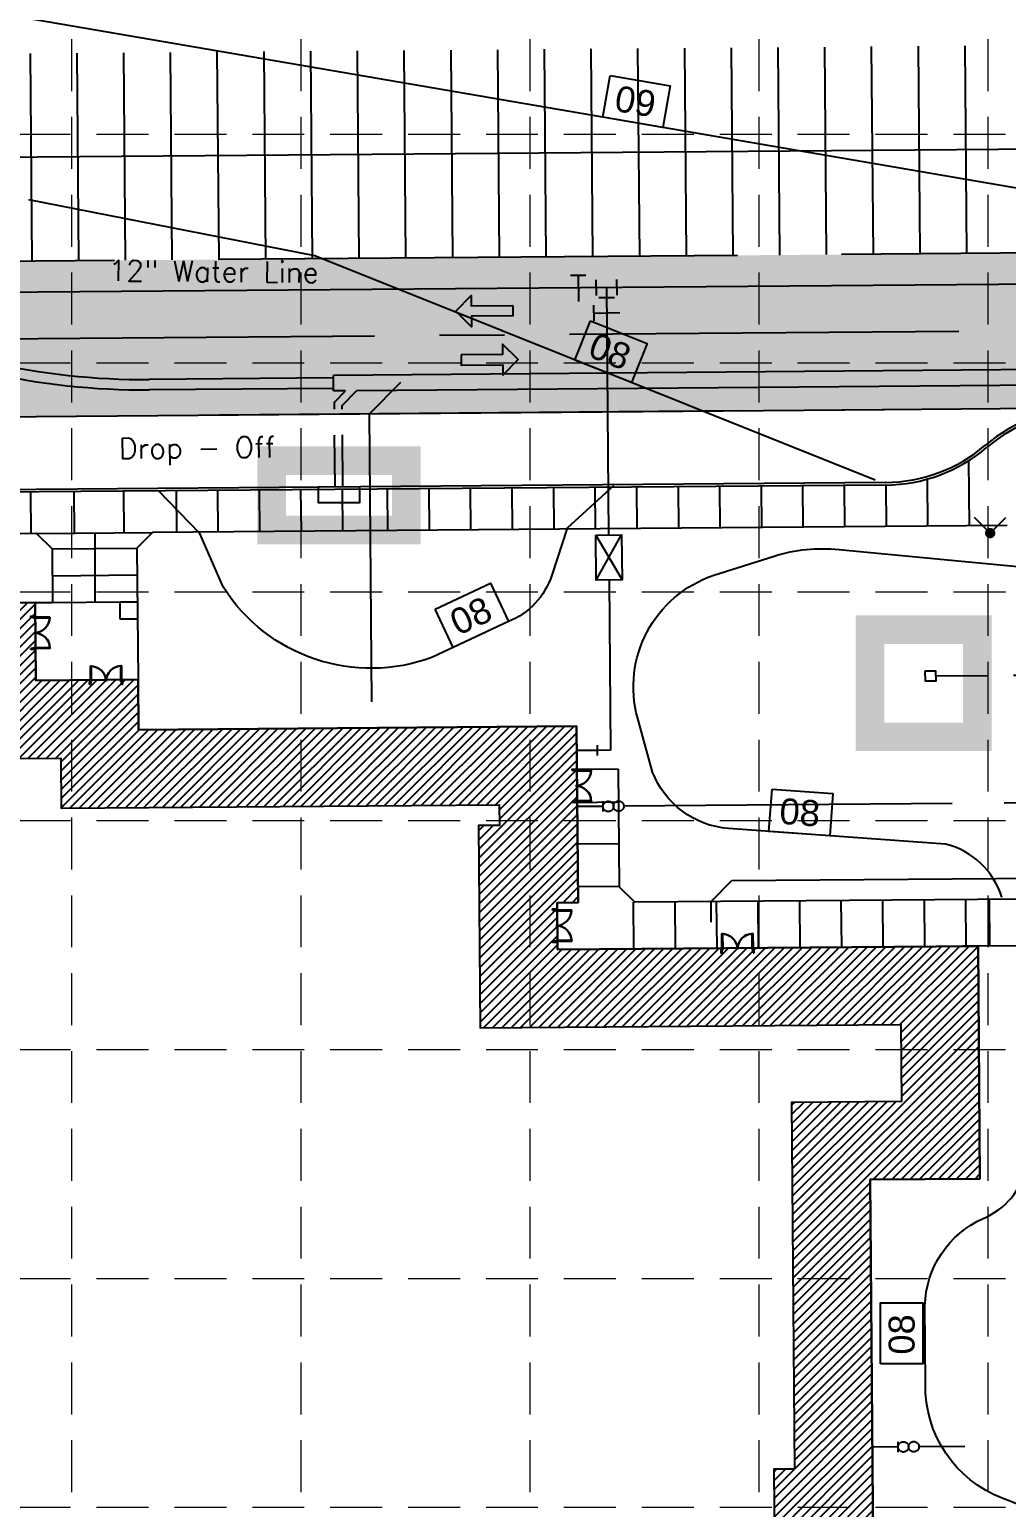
# Model space of a CAD drawing. Header units: feet. Extents: x 2467609 to 2470436, y 7119976 to 7121745.
# Drawn here: x 2468617.3 to 2468805.4, y 7120860.5 to 7121145.3 of the extents above; entities that cross this region are included whole.
import ezdxf
from ezdxf.enums import TextEntityAlignment as Align

# ---------------------------------------------------------------- set-up
doc = ezdxf.new("R2010")
doc.units = ezdxf.units.FT
doc.header["$LTSCALE"] = 100
doc.header["$MEASUREMENT"] = 0
for name, pattern in [('06117 BASE$0$CENTER2', [1.125, 0.75, -0.125, 0.125, -0.125]), ('06117 BASE$0$STRIPE', [1.2, 1, -0.2]), ('06117 WS Base$0$DASHED_SS3', [1.1, 1, -0.1]), ('HIDDEN', [0.375, 0.25, -0.125]), ('SDASH', [0.15, 0.1, -0.05]), ('STRIPE', [1.2, 1, -0.2])]:
    doc.linetypes.add(name, pattern=pattern)
for name, color, linetype, lineweight in [('06117 BASE$0$A-BLDG1-HATCH', 253, 'Continuous', 25), ('06117 BASE$0$A-Door-Outside', 253, 'Continuous', 30), ('06117 BASE$0$C-sidewk-strip', 253, 'Continuous', 25), ('06117 BASE$0$CP Inlet', 253, 'Continuous', 25), ('06117 BASE$0$CPCL', 253, '06117 BASE$0$CENTER2', 25), ('06117 BASE$0$CPCURB', 8, 'Continuous', 25), ('06117 BASE$0$CPCURB2', 8, 'Continuous', 25), ('06117 BASE$0$CPSTRIPE', 253, 'Continuous', 25), ('06117 BASE$0$CPWALK', 8, 'Continuous', 25), ('06117 BASE$0$DIR-ARROW', 8, 'Continuous', 25)]:
    doc.layers.add(name, color=color, linetype=linetype, lineweight=lineweight)
for name, color, linetype in [('06117 BASE$0$BLDG-Exterior', 3, 'Continuous'), ('06117 BASE$0$firelane', 8, '06117 BASE$0$STRIPE'), ('06117 WS Base$0$CPFIT', 7, 'Continuous'), ('06117 WS Base$0$CPSEWER', 7, '06117 WS Base$0$DASHED_SS3'), ('06117 WS Base$0$CPSEWER Connect', 7, 'Continuous'), ('06117 WS Base$0$CPWATER', 7, 'Continuous'), ('06117 WS Base$0$CPWATER Connect', 7, 'Continuous'), ('CPCONT', 253, 'Continuous'), ('FIRELANE-HATCH', 253, 'STRIPE'), ('GRID', 254, 'HIDDEN'), ('proposed ec', 6, 'SDASH')]:
    doc.layers.add(name, color=color, linetype=linetype)
doc.styles.add('C80', font='SIMPLEX.shx', dxfattribs={"height": 8})
doc.styles.get("Standard").update_dxf_attribs({"font": 'ARIAL.TTF'})
pattern_1 = [(45, (0, 0), (-0.88388347648, 0.88388347648), [])]

# ---------------------------------------------------------------- blocks, each defined once
blk = doc.blocks.new('*U108')
at = {"layer": '06117 BASE$0$A-Door-Outside', "color": 7, "linetype": 'Continuous', "lineweight": 30}
for points in [[(2, 8), (3.75, 8), (3.75, 44), (2, 44)], [(74, 8), (72.25, 8), (72.25, 44), (74, 44)], [(2, 0), (0, 0), (0, 8), (2, 8)], [(2, 4.25), (2.625, 4.25), (2.625, 6.25), (2, 6.25)], [(74, 4.25), (73.375, 4.25), (73.375, 6.25), (74, 6.25)], [(74, 0), (76, 0), (76, 8), (74, 8)]]:
    blk.add_lwpolyline(points, close=True, dxfattribs=at)
blk.add_arc((2, 8), 36, 0, 90, dxfattribs=at)
at = {"layer": '06117 BASE$0$A-Door-Outside', "color": 7, "linetype": 'Continuous', "lineweight": 30, "extrusion": (0, 0, -1)}
blk.add_arc((-74, 8), 36, 0, 90, dxfattribs=at)
blk = doc.blocks.new('*U109')
at = {"layer": '06117 BASE$0$A-Door-Outside', "color": 7, "linetype": 'Continuous', "lineweight": 30}
for points in [[(2, 8), (3.75, 8), (3.75, 44), (2, 44)], [(74, 8), (72.25, 8), (72.25, 44), (74, 44)], [(2, 0), (0, 0), (0, 8), (2, 8)], [(2, 4.25), (2.625, 4.25), (2.625, 6.25), (2, 6.25)], [(74, 4.25), (73.375, 4.25), (73.375, 6.25), (74, 6.25)], [(74, 0), (76, 0), (76, 8), (74, 8)]]:
    blk.add_lwpolyline(points, close=True, dxfattribs=at)
at = {"layer": '06117 BASE$0$A-Door-Outside', "color": 7, "linetype": 'Continuous', "lineweight": 30, "extrusion": (0, 0, -1)}
blk.add_arc((-2, 8), 36, 90, 180, dxfattribs=at)
at = {"layer": '06117 BASE$0$A-Door-Outside', "color": 7, "linetype": 'Continuous', "lineweight": 30}
blk.add_arc((74, 8), 36, 90, 180, dxfattribs=at)
blk = doc.blocks.new('*U114')
at = {"layer": '06117 BASE$0$A-Door-Outside', "color": 7, "linetype": 'Continuous', "lineweight": 30}
for points in [[(2, 8), (3.75, 8), (3.75, 44), (2, 44)], [(74, 8), (72.25, 8), (72.25, 44), (74, 44)], [(2, 0), (0, 0), (0, 8), (2, 8)], [(2, 4.25), (2.625, 4.25), (2.625, 6.25), (2, 6.25)], [(74, 4.25), (73.375, 4.25), (73.375, 6.25), (74, 6.25)], [(74, 0), (76, 0), (76, 8), (74, 8)]]:
    blk.add_lwpolyline(points, close=True, dxfattribs=at)
blk.add_arc((2, 8), 36, 0, 90, dxfattribs=at)
at = {"layer": '06117 BASE$0$A-Door-Outside', "color": 7, "linetype": 'Continuous', "lineweight": 30, "extrusion": (0, 0, -1)}
blk.add_arc((-74, 8), 36, 0, 90, dxfattribs=at)
blk = doc.blocks.new('*U89')
at = {"layer": '06117 BASE$0$A-Door-Outside', "color": 7, "linetype": 'Continuous', "lineweight": 30}
for points in [[(2468629.07, 7121019.64), (2468629.21, 7121019.64), (2468629.19, 7121022.64), (2468629.04, 7121022.64)], [(2468635.07, 7121019.69), (2468634.92, 7121019.69), (2468634.9, 7121022.69), (2468635.04, 7121022.69)], [(2468629.07, 7121019.14), (2468628.9, 7121019.14), (2468628.9, 7121019.64), (2468629.07, 7121019.64)], [(2468629.07, 7121019.33), (2468629.12, 7121019.33), (2468629.12, 7121019.5), (2468629.07, 7121019.5)], [(2468635.07, 7121019.38), (2468635.02, 7121019.38), (2468635.02, 7121019.55), (2468635.07, 7121019.55)], [(2468635.07, 7121019.19), (2468635.24, 7121019.19), (2468635.23, 7121019.69), (2468635.07, 7121019.69)]]:
    blk.add_lwpolyline(points, close=True, dxfattribs=at)
for centre, start, end in [((2468629.07, 7121019.64), 0.4665, 90.4665), ((2468635.07, 7121019.69), 90.4665, 180.4665)]:
    blk.add_arc(centre, 3, start, end, dxfattribs=at)
blk = doc.blocks.new('*U90')
at = {"layer": '06117 BASE$0$A-Door-Outside', "color": 7, "linetype": 'Continuous', "lineweight": 30}
for points in [[(2468617.55, 7121032.05), (2468617.55, 7121032.22), (2468618.21, 7121032.22), (2468618.22, 7121032.06)], [(2468617.9, 7121032.05), (2468617.9, 7121032), (2468618.07, 7121032), (2468618.07, 7121032.05)], [(2468618.22, 7121032.06), (2468618.22, 7121031.91), (2468621.22, 7121031.93), (2468621.22, 7121032.08)], [(2468617.6, 7121026.05), (2468617.6, 7121025.88), (2468618.27, 7121025.89), (2468618.26, 7121026.06)], [(2468617.95, 7121026.05), (2468617.95, 7121026.11), (2468618.12, 7121026.11), (2468618.12, 7121026.05)], [(2468618.26, 7121026.06), (2468618.26, 7121026.2), (2468621.26, 7121026.23), (2468621.26, 7121026.08)]]:
    blk.add_lwpolyline(points, close=True, dxfattribs=at)
for centre, start, end in [((2468618.22, 7121032.06), 270.4665, 0.4665), ((2468618.26, 7121026.06), 0.4665, 90.4665)]:
    blk.add_arc(centre, 3, start, end, dxfattribs=at)

msp = doc.modelspace()

# ---------------------------------------------------------------- hatches: boundary and pattern name
at = {"layer": '06117 BASE$0$A-BLDG1-HATCH'}
h = msp.add_hatch(dxfattribs=at)
h.set_pattern_fill('ANSI31', color=255, scale=10, style=0)
h.set_pattern_definition(pattern_1)
h.paths.add_polyline_path([(2468291.78, 7120948.54), (2468328.58, 7121013.5), (2468327.88, 7121013.87), (2468344.03, 7121042.29), (2468345.84, 7121045.48), (2468347.18, 7121047.85), (2468366.99, 7121048.01), (2468366.68, 7121087.01), (2468394.84, 7121087.21), (2468394.88, 7121082.57), (2468403.21, 7121082.64), (2468403.18, 7121087.31), (2468472.67, 7121087.87), (2468472.98, 7121049.71), (2468476.32, 7121049.73), (2468476.39, 7121046.4), (2468473.01, 7121046.33), (2468473.1, 7121035.71), (2468490.93, 7121035.85), (2468490.88, 7121041.52), (2468537.38, 7121041.9), (2468537.42, 7121037.9), (2468545.42, 7121037.96), (2468545.38, 7121041.96), (2468558.88, 7121042.09), (2468558.94, 7121034.41), (2468618.44, 7121034.89), (2468618.56, 7121019.89), (2468638.23, 7121020.05), (2468638.31, 7121010.38), (2468722.64, 7121011.07), (2468722.97, 7120977.07), (2468718.92, 7120977.04), (2468718.99, 7120968.04), (2468799.99, 7120968.7), (2468800.35, 7120923.87), (2468779.19, 7120923.7), (2468779.76, 7120853.03), (2468775.76, 7120853), (2468775.83, 7120845), (2468779.83, 7120845.03), (2468780.1, 7120811.37), (2468776.1, 7120811.33), (2468776.17, 7120803.33), (2468780.17, 7120803.37), (2468780.44, 7120769.37), (2468711.11, 7120768.8), (2468711.08, 7120773.05), (2468698.08, 7120772.95), (2468698.35, 7120739.36), (2468574.02, 7120738.35), (2468573.99, 7120742.35), (2468560.32, 7120742.24), (2468560.42, 7120730.24), (2468440.09, 7120729.26), (2468439.83, 7120761.76), (2468370.5, 7120761.2), (2468370.27, 7120788.61), (2468341.27, 7120788.38), (2468341.11, 7120808.37), (2468297.11, 7120808.02), (2468296.87, 7120838), (2468275.41, 7120850.16), (2468272.12, 7120844.36), (2468274.3, 7120843.13), (2468272.49, 7120839.94), (2468269.3, 7120841.74), (2468270.53, 7120843.92), (2468243.27, 7120859.36), (2468242.04, 7120857.19), (2468238.85, 7120859), (2468240.65, 7120862.19), (2468242.82, 7120860.96), (2468249.73, 7120873.13), (2468247.55, 7120874.37), (2468249.36, 7120877.56), (2468251.54, 7120876.32), (2468258.44, 7120888.51), (2468256.26, 7120889.74), (2468258.07, 7120892.93), (2468259.74, 7120891.98)])
h.paths.add_polyline_path([(2468381.84, 7121067.46), (2468418.34, 7121067.76), (2468418.3, 7121072.43), (2468457.8, 7121072.75), (2468458.29, 7121012.59), (2468506.12, 7121012.98), (2468506.01, 7121026.64), (2468522.51, 7121026.78), (2468522.54, 7121022.78), (2468544.04, 7121022.95), (2468544.07, 7121019.28), (2468603.57, 7121019.77), (2468603.69, 7121004.77), (2468623.35, 7121004.93), (2468623.43, 7120995.26), (2468707.76, 7120995.95), (2468707.8, 7120991.95), (2468703.8, 7120991.92), (2468704.11, 7120952.92), (2468785.11, 7120953.58), (2468785.23, 7120938.75), (2468764.07, 7120938.57), (2468764.64, 7120867.91), (2468760.64, 7120867.88), (2468760.95, 7120829.88), (2468764.95, 7120829.91), (2468764.98, 7120826.24), (2468760.98, 7120826.21), (2468761.29, 7120788.21), (2468765.29, 7120788.24), (2468765.32, 7120784.24), (2468725.99, 7120783.92), (2468725.96, 7120787.92), (2468682.96, 7120787.57), (2468683.23, 7120754.24), (2468590.23, 7120753.48), (2468590.2, 7120757.48), (2468546.2, 7120757.13), (2468546.3, 7120745.13), (2468455.97, 7120744.39), (2468455.7, 7120776.89), (2468386.37, 7120776.33), (2468386.15, 7120803.74), (2468356.15, 7120803.5), (2468355.99, 7120823.5), (2468311.99, 7120823.14), (2468311.8, 7120846.78), (2468266.34, 7120872.53), (2468305.12, 7120940.98), (2468316.62, 7120961.28), (2468349.32, 7121019), (2468348.38, 7121019.53), (2468355.96, 7121032.92), (2468382.12, 7121033.13)], flags=16)
h = msp.add_hatch(dxfattribs=at)
h.set_pattern_fill('ANSI31', color=255, scale=10, style=0)
h.set_pattern_definition(pattern_1)
h.paths.add_polyline_path([(2468291.78, 7120948.54), (2468328.58, 7121013.5), (2468327.88, 7121013.87), (2468344.03, 7121042.29), (2468345.84, 7121045.48), (2468347.18, 7121047.85), (2468366.99, 7121048.01), (2468366.68, 7121087.01), (2468394.84, 7121087.21), (2468394.88, 7121082.57), (2468403.21, 7121082.64), (2468403.18, 7121087.31), (2468472.67, 7121087.87), (2468472.98, 7121049.71), (2468476.32, 7121049.73), (2468476.39, 7121046.4), (2468473.01, 7121046.33), (2468473.1, 7121035.71), (2468490.93, 7121035.85), (2468490.88, 7121041.52), (2468537.38, 7121041.9), (2468537.42, 7121037.9), (2468545.42, 7121037.96), (2468545.38, 7121041.96), (2468558.88, 7121042.09), (2468558.94, 7121034.41), (2468618.44, 7121034.89), (2468618.56, 7121019.89), (2468638.23, 7121020.05), (2468638.31, 7121010.38), (2468722.64, 7121011.07), (2468722.97, 7120977.07), (2468718.92, 7120977.04), (2468718.99, 7120968.04), (2468799.99, 7120968.7), (2468800.35, 7120923.87), (2468779.19, 7120923.7), (2468779.76, 7120853.03), (2468775.76, 7120853), (2468775.83, 7120845), (2468779.83, 7120845.03), (2468780.1, 7120811.37), (2468776.1, 7120811.33), (2468776.17, 7120803.33), (2468780.17, 7120803.37), (2468780.44, 7120769.37), (2468711.11, 7120768.8), (2468711.08, 7120773.05), (2468698.08, 7120772.95), (2468698.35, 7120739.36), (2468574.02, 7120738.35), (2468573.99, 7120742.35), (2468560.32, 7120742.24), (2468560.42, 7120730.24), (2468440.09, 7120729.26), (2468439.83, 7120761.76), (2468370.5, 7120761.2), (2468370.27, 7120788.61), (2468341.27, 7120788.38), (2468341.11, 7120808.37), (2468297.11, 7120808.02), (2468296.87, 7120838), (2468275.41, 7120850.16), (2468272.12, 7120844.36), (2468274.3, 7120843.13), (2468272.49, 7120839.94), (2468269.3, 7120841.74), (2468270.53, 7120843.92), (2468243.27, 7120859.36), (2468242.04, 7120857.19), (2468238.85, 7120859), (2468240.65, 7120862.19), (2468242.82, 7120860.96), (2468249.73, 7120873.13), (2468247.55, 7120874.37), (2468249.36, 7120877.56), (2468251.54, 7120876.32), (2468258.44, 7120888.51), (2468256.26, 7120889.74), (2468258.07, 7120892.93), (2468259.74, 7120891.98)])
h.paths.add_polyline_path([(2468381.84, 7121067.46), (2468418.34, 7121067.76), (2468418.3, 7121072.43), (2468457.8, 7121072.75), (2468458.29, 7121012.59), (2468506.12, 7121012.98), (2468506.01, 7121026.64), (2468522.51, 7121026.78), (2468522.54, 7121022.78), (2468544.04, 7121022.95), (2468544.07, 7121019.28), (2468603.57, 7121019.77), (2468603.69, 7121004.77), (2468623.35, 7121004.93), (2468623.43, 7120995.26), (2468707.76, 7120995.95), (2468707.8, 7120991.95), (2468703.8, 7120991.92), (2468704.11, 7120952.92), (2468785.11, 7120953.58), (2468785.23, 7120938.75), (2468764.07, 7120938.57), (2468764.64, 7120867.91), (2468760.64, 7120867.88), (2468760.95, 7120829.88), (2468764.95, 7120829.91), (2468764.98, 7120826.24), (2468760.98, 7120826.21), (2468761.29, 7120788.21), (2468765.29, 7120788.24), (2468765.32, 7120784.24), (2468725.99, 7120783.92), (2468725.96, 7120787.92), (2468682.96, 7120787.57), (2468683.23, 7120754.24), (2468590.23, 7120753.48), (2468590.2, 7120757.48), (2468546.2, 7120757.13), (2468546.3, 7120745.13), (2468455.97, 7120744.39), (2468455.7, 7120776.89), (2468386.37, 7120776.33), (2468386.15, 7120803.74), (2468356.15, 7120803.5), (2468355.99, 7120823.5), (2468311.99, 7120823.14), (2468311.8, 7120846.78), (2468266.34, 7120872.53), (2468305.12, 7120940.98), (2468316.62, 7120961.28), (2468349.32, 7121019), (2468348.38, 7121019.53), (2468355.96, 7121032.92), (2468382.12, 7121033.13)], flags=16)
at = {"layer": 'FIRELANE-HATCH'}
h = msp.add_hatch(color=9, dxfattribs=at)
h.paths.add_polyline_path([(2468922.97, 7121187.19, -0.414214), (2468942.81, 7121207.35), (2469278.26, 7121210.08), (2469277.9, 7121254.08, -0.414214), (2469297.74, 7121274.24), (2469375.13, 7121274.87, -0.137354), (2469390.75, 7121270.64), (2469629.71, 7121128.09, -0.261956), (2469644.34, 7121102.57), (2469645.12, 7121007.13, 0.414214), (2469699.55, 7120953.58), (2469751.67, 7120954, 0.261956), (2469797.6, 7120980.33), (2469803.18, 7120989.68, 0.414214), (2469784.47, 7121063.72), (2469403.04, 7121291.25, 0.137354), (2469374.94, 7121298.87), (2468491.92, 7121291.68, -0.131652), (2468476.89, 7121295.58), (2468199.89, 7121452.51, -0.072593), (2468186.2, 7121463.15, 0.206219), (2468142.45, 7121481.57), (2467847.8, 7121479.17), (2467848.23, 7121449.17), (2468142.69, 7121451.57, -0.577353), (2468169.04, 7121406.78), (2467935.49, 7120994.55, -0.266268), (2467909.82, 7120979.34), (2467855.02, 7120978.55), (2467855.45, 7120948.56), (2467910.25, 7120949.35, 0.266268), (2467961.59, 7120979.76), (2468192.67, 7121387.64, -0.414214), (2468233.56, 7121398.96), (2468336.11, 7121340.86, -0.414214), (2468347.43, 7121299.97), (2468320.22, 7121251.95, 0.414214), (2468338.7, 7121185.16), (2468373.42, 7121165.49, 0.57735), (2468446.57, 7121208.52), (2468446.28, 7121243.96, -1), (2468481.65, 7121244.25), (2468482.67, 7121118.6, 0.414214), (2468532.07, 7121070), (2468873.9, 7121072.79, -0.414214), (2468894.07, 7121052.95), (2468895.4, 7120889.72), (2468884.83, 7120735.24, -0.392002), (2468855.14, 7120707.29), (2468450.27, 7120703.99, -0.131652), (2468375.11, 7120723.48), (2468264.21, 7120786.31, 0.463862), (2468102.32, 7120726.63, 0.45081), (2468173.2, 7120596.29), (2468276.95, 7120572.47, -0.347281), (2468315.76, 7120524.14), (2468315.82, 7120517.93), (2468339.81, 7120518.12), (2468339.76, 7120524.34, 0.347281), (2468282.32, 7120595.86), (2468178.57, 7120619.68, -0.45081), (2468124.87, 7120718.42, -0.463862), (2468252.38, 7120765.43), (2468363.28, 7120702.6, 0.131652), (2468450.47, 7120679.99), (2468832.08, 7120683.1, -0.414214), (2468867.36, 7120648.39), (2468868.39, 7120522.43), (2468892.38, 7120522.62), (2468891.26, 7120660.62), (2468903.26, 7120660.72), (2468904.38, 7120522.72), (2468928.38, 7120522.92)])
h.paths.add_polyline_path([(2468873.66, 7121102.78), (2468531.82, 7121100, -0.414214), (2468506.62, 7121124.8), (2468505.62, 7121247.79, -0.414214), (2468525.46, 7121267.95), (2468872.29, 7121270.78, -0.414214), (2468892.45, 7121250.94), (2468893.5, 7121122.95, -0.414214)], flags=16)
h.paths.add_polyline_path([(2468942.29, 7121271.35), (2469233.74, 7121273.72, -1), (2469234.06, 7121233.72), (2468942.62, 7121231.35, -1)], flags=16)
h.paths.add_polyline_path([(2468385.25, 7121186.37), (2468350.53, 7121206.04, -0.414214), (2468341.1, 7121240.12), (2468370.77, 7121292.49, -0.414214), (2468404.85, 7121301.92), (2468409.33, 7121299.38, -0.267949), (2468422.01, 7121277.83), (2468422.57, 7121208.33, -0.57735)], flags=16)
h.paths.add_polyline_path([(2469698.85, 7121086.85), (2469772.17, 7121043.11, -0.414214), (2469782.57, 7121001.98), (2469776.99, 7120992.63, -0.261956), (2469751.47, 7120978), (2469699.36, 7120977.57, -0.414214), (2469669.11, 7121007.33), (2469668.61, 7121069.51, -0.584841)], flags=16)

# ---------------------------------------------------------------- linework, layer by layer
at = {"layer": '06117 BASE$0$A-BLDG1-HATCH', "color": 255}
for points in [[(2468558.94, 7121034.41), (2468618.44, 7121034.89), (2468618.56, 7121019.89), (2468638.23, 7121020.05), (2468638.31, 7121010.38), (2468722.64, 7121011.07), (2468722.97, 7120977.07), (2468718.92, 7120977.04), (2468718.99, 7120968.04), (2468799.99, 7120968.7), (2468800.35, 7120923.87), (2468779.19, 7120923.7), (2468779.76, 7120853.03)], [(2468558.94, 7121034.41), (2468618.44, 7121034.89), (2468618.56, 7121019.89), (2468638.23, 7121020.05), (2468638.31, 7121010.38), (2468722.64, 7121011.07), (2468722.97, 7120977.07), (2468718.92, 7120977.04), (2468718.99, 7120968.04), (2468799.99, 7120968.7), (2468800.35, 7120923.87), (2468779.19, 7120923.7), (2468779.76, 7120853.03)], [(2468458.29, 7121012.59), (2468506.12, 7121012.98), (2468506.01, 7121026.64), (2468522.51, 7121026.78), (2468522.54, 7121022.78), (2468544.04, 7121022.95), (2468544.07, 7121019.28), (2468603.57, 7121019.77), (2468603.69, 7121004.77), (2468623.35, 7121004.93), (2468623.43, 7120995.26), (2468707.76, 7120995.95), (2468707.8, 7120991.95), (2468703.8, 7120991.92), (2468704.11, 7120952.92), (2468785.11, 7120953.58), (2468785.23, 7120938.75), (2468764.07, 7120938.57), (2468764.64, 7120867.91), (2468760.64, 7120867.88), (2468760.95, 7120829.88)], [(2468458.29, 7121012.59), (2468506.12, 7121012.98), (2468506.01, 7121026.64), (2468522.51, 7121026.78), (2468522.54, 7121022.78), (2468544.04, 7121022.95), (2468544.07, 7121019.28), (2468603.57, 7121019.77), (2468603.69, 7121004.77), (2468623.35, 7121004.93), (2468623.43, 7120995.26), (2468707.76, 7120995.95), (2468707.8, 7120991.95), (2468703.8, 7120991.92), (2468704.11, 7120952.92), (2468785.11, 7120953.58), (2468785.23, 7120938.75), (2468764.07, 7120938.57), (2468764.64, 7120867.91), (2468760.64, 7120867.88), (2468760.95, 7120829.88)]]:
    msp.add_lwpolyline(points, dxfattribs=at)
msp.add_lwpolyline([(2468634.8, 7121031.69), (2468634.78, 7121035.02), (2468638.11, 7121035.05), (2468638.14, 7121031.72)], close=True, dxfattribs=at)
msp.add_lwpolyline([(2468634.8, 7121031.69), (2468634.78, 7121035.02), (2468638.11, 7121035.05), (2468638.14, 7121031.72)], close=True, dxfattribs=at)
at = {"layer": '06117 BASE$0$BLDG-Exterior', "color": 7}
msp.add_lwpolyline([(2468779.76, 7120853.03), (2468779.19, 7120923.7), (2468800.35, 7120923.87), (2468799.99, 7120968.7), (2468718.99, 7120968.04), (2468718.92, 7120977.04), (2468722.97, 7120977.07), (2468722.64, 7121011.07), (2468638.31, 7121010.38), (2468638.23, 7121020.05), (2468618.56, 7121019.89), (2468618.44, 7121034.89), (2468558.94, 7121034.41)], dxfattribs=at)
msp.add_lwpolyline([(2468779.76, 7120853.03), (2468779.19, 7120923.7), (2468800.35, 7120923.87), (2468799.99, 7120968.7), (2468718.99, 7120968.04), (2468718.92, 7120977.04), (2468722.97, 7120977.07), (2468722.64, 7121011.07), (2468638.31, 7121010.38), (2468638.23, 7121020.05), (2468618.56, 7121019.89), (2468618.44, 7121034.89), (2468558.94, 7121034.41)], dxfattribs=at)
msp.add_lwpolyline([(2468634.8, 7121031.69), (2468634.78, 7121035.02), (2468638.11, 7121035.05), (2468638.14, 7121031.72)], close=True, dxfattribs=at)
msp.add_lwpolyline([(2468634.8, 7121031.69), (2468634.78, 7121035.02), (2468638.11, 7121035.05), (2468638.14, 7121031.72)], close=True, dxfattribs=at)
at = {"layer": '06117 BASE$0$C-sidewk-strip'}
for p, q in [((2468798.33, 7121049.67), (2468798.23, 7121062.26)), ((2468798.33, 7121049.67), (2468798.23, 7121062.26)), ((2468742.34, 7121049.21), (2468742.27, 7121057.21)), ((2468742.34, 7121049.21), (2468742.27, 7121057.21)), ((2468750.33, 7121049.28), (2468750.27, 7121057.28)), ((2468750.33, 7121049.28), (2468750.27, 7121057.28)), ((2468758.33, 7121049.34), (2468758.27, 7121057.34)), ((2468758.33, 7121049.34), (2468758.27, 7121057.34)), ((2468766.33, 7121049.41), (2468766.27, 7121057.41)), ((2468766.33, 7121049.41), (2468766.27, 7121057.41)), ((2468774.33, 7121049.47), (2468774.27, 7121057.47)), ((2468774.33, 7121049.47), (2468774.27, 7121057.47)), ((2468782.33, 7121049.54), (2468782.27, 7121057.54)), ((2468782.33, 7121049.54), (2468782.27, 7121057.54)), ((2468790.33, 7121049.6), (2468790.26, 7121058.7)), ((2468790.33, 7121049.6), (2468790.26, 7121058.7)), ((2468617.67, 7121048.2), (2468617.6, 7121056.2)), ((2468617.67, 7121048.2), (2468617.6, 7121056.2)), ((2468626, 7121048.27), (2468625.94, 7121056.27)), ((2468626, 7121048.27), (2468625.94, 7121056.27)), ((2468635.54, 7121048.34), (2468635.48, 7121056.34)), ((2468635.54, 7121048.34), (2468635.48, 7121056.34)), ((2468645.67, 7121048.43), (2468645.6, 7121056.43)), ((2468645.67, 7121048.43), (2468645.6, 7121056.43)), ((2468653.67, 7121048.49), (2468653.6, 7121056.49)), ((2468653.67, 7121048.49), (2468653.6, 7121056.49)), ((2468661.67, 7121048.56), (2468661.6, 7121056.56)), ((2468661.67, 7121048.56), (2468661.6, 7121056.56)), ((2468669.67, 7121048.62), (2468669.6, 7121056.62)), ((2468669.67, 7121048.62), (2468669.6, 7121056.62)), ((2468677.67, 7121048.69), (2468677.6, 7121056.69)), ((2468677.67, 7121048.69), (2468677.6, 7121056.69)), ((2468686.34, 7121048.76), (2468686.27, 7121056.76)), ((2468686.34, 7121048.76), (2468686.27, 7121056.76)), ((2468694.34, 7121048.82), (2468694.27, 7121056.82)), ((2468694.34, 7121048.82), (2468694.27, 7121056.82)), ((2468702.34, 7121048.89), (2468702.27, 7121056.89)), ((2468702.34, 7121048.89), (2468702.27, 7121056.89)), ((2468710.34, 7121048.95), (2468710.27, 7121056.95)), ((2468710.34, 7121048.95), (2468710.27, 7121056.95)), ((2468718.34, 7121049.02), (2468718.27, 7121057.02)), ((2468718.34, 7121049.02), (2468718.27, 7121057.02)), ((2468726.34, 7121049.08), (2468726.27, 7121057.08)), ((2468726.34, 7121049.08), (2468726.27, 7121057.08)), ((2468734.34, 7121049.15), (2468734.27, 7121057.15)), ((2468734.34, 7121049.15), (2468734.27, 7121057.15)), ((2468618.67, 7121048.21), (2468641, 7121048.39)), ((2468618.67, 7121048.21), (2468641, 7121048.39)), ((2468629.9, 7121048.3), (2468629.9, 7121034.98)), ((2468629.9, 7121048.3), (2468629.9, 7121034.98)), ((2468621.69, 7121045.23), (2468638.02, 7121045.36)), ((2468621.69, 7121045.23), (2468638.02, 7121045.36)), ((2468621.73, 7121040.07), (2468638.07, 7121040.21)), ((2468621.73, 7121040.07), (2468638.07, 7121040.21)), ((2468621.78, 7121034.92), (2468634.78, 7121035.02)), ((2468621.78, 7121034.92), (2468634.78, 7121035.02)), ((2468722.51, 7120996.4), (2468730.76, 7120996.47)), ((2468722.51, 7120996.4), (2468730.76, 7120996.47)), ((2468722.57, 7120988.4), (2468730.82, 7120988.47)), ((2468722.57, 7120988.4), (2468730.82, 7120988.47)), ((2468722.89, 7120980.16), (2468731.06, 7120980.23)), ((2468722.89, 7120980.16), (2468731.06, 7120980.23)), ((2468773.58, 7120977.49), (2468773.66, 7120968.49)), ((2468773.58, 7120977.49), (2468773.66, 7120968.49)), ((2468781.58, 7120977.55), (2468781.65, 7120968.55)), ((2468781.58, 7120977.55), (2468781.65, 7120968.55)), ((2468789.58, 7120977.62), (2468789.65, 7120968.62)), ((2468789.58, 7120977.62), (2468789.65, 7120968.62)), ((2468797.58, 7120977.68), (2468797.65, 7120968.68)), ((2468797.58, 7120977.68), (2468797.65, 7120968.68)), ((2468733.58, 7120977.16), (2468733.66, 7120968.16)), ((2468733.58, 7120977.16), (2468733.66, 7120968.16)), ((2468741.58, 7120977.22), (2468741.66, 7120968.22)), ((2468741.58, 7120977.22), (2468741.66, 7120968.22)), ((2468749.58, 7120977.29), (2468749.66, 7120968.29)), ((2468749.58, 7120977.29), (2468749.66, 7120968.29)), ((2468757.58, 7120977.35), (2468757.66, 7120968.36)), ((2468757.58, 7120977.35), (2468757.66, 7120968.36)), ((2468765.58, 7120977.42), (2468765.66, 7120968.42)), ((2468765.58, 7120977.42), (2468765.66, 7120968.42))]:
    msp.add_line(p, q, dxfattribs=at)
at = {"layer": '06117 BASE$0$CP Inlet'}
for points in [[(2468680.91, 7121057.21), (2468672.91, 7121057.15), (2468672.93, 7121054.15), (2468680.93, 7121054.21)], [(2468680.91, 7121057.21), (2468672.91, 7121057.15), (2468672.93, 7121054.15), (2468680.93, 7121054.21)], [(2468789.81, 7121021.74), (2468791.81, 7121021.76), (2468791.83, 7121019.76), (2468789.83, 7121019.74)], [(2468789.81, 7121021.74), (2468791.81, 7121021.76), (2468791.83, 7121019.76), (2468789.83, 7121019.74)]]:
    msp.add_lwpolyline(points, close=True, dxfattribs=at)
at = {"layer": '06117 BASE$0$CPCL'}
msp.add_line((2468908.78, 7121088.07), (2468531.95, 7121085), dxfattribs=at)
msp.add_line((2468908.78, 7121088.07), (2468531.95, 7121085), dxfattribs=at)
at = {"layer": '06117 BASE$0$CPCURB'}
msp.add_line((2468782.17, 7121058.04), (2468584.77, 7121056.43), dxfattribs=at)
msp.add_line((2468782.17, 7121058.04), (2468584.77, 7121056.43), dxfattribs=at)
for centre, start, end in [((2468820.83, 7121042.35), 90.4665, 130.411), ((2468820.83, 7121042.35), 90.4665, 130.411), ((2468781.93, 7121088.04), 270.4665, 310.411), ((2468781.93, 7121088.04), 270.4665, 310.411)]:
    msp.add_arc(centre, 30, start, end, dxfattribs=at)
at = {"layer": '06117 BASE$0$CPCURB2'}
msp.add_line((2468782.18, 7121057.54), (2468584.77, 7121055.93), dxfattribs=at)
msp.add_line((2468782.18, 7121057.54), (2468584.77, 7121055.93), dxfattribs=at)
for centre, radius, start, end in [((2468820.83, 7121042.35), 29.5, 90.4665, 130.411), ((2468820.83, 7121042.35), 29.5, 90.4665, 130.411), ((2468781.93, 7121088.04), 30.5, 270.4665, 310.411), ((2468781.93, 7121088.04), 30.5, 270.4665, 310.411)]:
    msp.add_arc(centre, radius, start, end, dxfattribs=at)
at = {"layer": '06117 BASE$0$CPSTRIPE'}
for p, q in [((2468617.82, 7121100.7), (2468617.49, 7121140.7)), ((2468617.82, 7121100.7), (2468617.49, 7121140.7)), ((2468626.82, 7121100.77), (2468626.49, 7121140.77)), ((2468626.82, 7121100.77), (2468626.49, 7121140.77)), ((2468635.82, 7121100.85), (2468635.49, 7121140.85)), ((2468635.82, 7121100.85), (2468635.49, 7121140.85)), ((2468644.82, 7121100.92), (2468644.49, 7121140.92)), ((2468644.82, 7121100.92), (2468644.49, 7121140.92)), ((2468653.82, 7121100.99), (2468653.49, 7121140.99)), ((2468653.82, 7121100.99), (2468653.49, 7121140.99)), ((2468662.82, 7121101.07), (2468662.49, 7121141.07)), ((2468662.82, 7121101.07), (2468662.49, 7121141.07)), ((2468671.82, 7121101.14), (2468671.49, 7121141.14)), ((2468671.82, 7121101.14), (2468671.49, 7121141.14)), ((2468680.82, 7121101.21), (2468680.49, 7121141.21)), ((2468680.82, 7121101.21), (2468680.49, 7121141.21)), ((2468689.82, 7121101.29), (2468689.49, 7121141.29)), ((2468689.82, 7121101.29), (2468689.49, 7121141.29)), ((2468698.82, 7121101.36), (2468698.49, 7121141.36)), ((2468698.82, 7121101.36), (2468698.49, 7121141.36)), ((2468707.82, 7121101.43), (2468707.49, 7121141.43)), ((2468707.82, 7121101.43), (2468707.49, 7121141.43)), ((2468716.82, 7121101.51), (2468716.49, 7121141.51)), ((2468716.82, 7121101.51), (2468716.49, 7121141.51)), ((2468725.82, 7121101.58), (2468725.49, 7121141.58)), ((2468725.82, 7121101.58), (2468725.49, 7121141.58)), ((2468734.82, 7121101.65), (2468734.49, 7121141.65)), ((2468734.82, 7121101.65), (2468734.49, 7121141.65)), ((2468743.82, 7121101.73), (2468743.49, 7121141.73)), ((2468743.82, 7121101.73), (2468743.49, 7121141.73)), ((2468752.82, 7121101.8), (2468752.49, 7121141.8)), ((2468752.82, 7121101.8), (2468752.49, 7121141.8)), ((2468761.82, 7121101.87), (2468761.49, 7121141.87)), ((2468761.82, 7121101.87), (2468761.49, 7121141.87)), ((2468770.82, 7121101.95), (2468770.49, 7121141.95)), ((2468770.82, 7121101.95), (2468770.49, 7121141.95)), ((2468779.82, 7121102.02), (2468779.49, 7121142.02)), ((2468779.82, 7121102.02), (2468779.49, 7121142.02)), ((2468788.81, 7121102.09), (2468788.49, 7121142.09)), ((2468788.81, 7121102.09), (2468788.49, 7121142.09)), ((2468797.81, 7121102.17), (2468797.49, 7121142.17)), ((2468797.81, 7121102.17), (2468797.49, 7121142.17)), ((2468869.65, 7121122.75), (2468527.66, 7121119.97)), ((2468869.65, 7121122.75), (2468527.66, 7121119.97)), ((2468782.06, 7121072.04), (2468533.07, 7121070.01)), ((2468782.06, 7121072.04), (2468533.07, 7121070.01))]:
    msp.add_line(p, q, dxfattribs=at)
at = {"layer": '06117 BASE$0$CPWALK'}
for p, q in [((2468805.59, 7121049.73), (2468641, 7121048.39)), ((2468805.59, 7121049.73), (2468641, 7121048.39)), ((2468618.67, 7121048.21), (2468594.91, 7121048.01)), ((2468618.67, 7121048.21), (2468594.91, 7121048.01)), ((2468618.67, 7121048.21), (2468621.69, 7121045.23)), ((2468618.67, 7121048.21), (2468621.69, 7121045.23)), ((2468641, 7121048.39), (2468638.02, 7121045.36)), ((2468641, 7121048.39), (2468638.02, 7121045.36)), ((2468621.69, 7121045.23), (2468621.78, 7121034.92)), ((2468621.69, 7121045.23), (2468621.78, 7121034.92)), ((2468638.02, 7121045.36), (2468638.23, 7121020.05)), ((2468638.02, 7121045.36), (2468638.23, 7121020.05)), ((2468618.44, 7121034.89), (2468621.78, 7121034.92)), ((2468618.44, 7121034.89), (2468621.78, 7121034.92)), ((2468730.71, 7121002.8), (2468722.71, 7121002.74)), ((2468730.71, 7121002.8), (2468722.71, 7121002.74)), ((2468730.71, 7121002.8), (2468730.89, 7120980.14)), ((2468730.71, 7121002.8), (2468730.89, 7120980.14)), ((2468730.89, 7120980.14), (2468733.92, 7120977.16)), ((2468730.89, 7120980.14), (2468733.92, 7120977.16)), ((2468808.18, 7120977.77), (2468733.92, 7120977.16)), ((2468808.18, 7120977.77), (2468733.92, 7120977.16)), ((2468802.25, 7120968.72), (2468802.18, 7120977.72)), ((2468802.25, 7120968.72), (2468802.18, 7120977.72)), ((2468808.25, 7120968.77), (2468797.07, 7120968.68)), ((2468808.25, 7120968.77), (2468797.07, 7120968.68))]:
    msp.add_line(p, q, dxfattribs=at)
msp.add_lwpolyline([(2468807.4, 7120973.39, 0, 0.52, 0), (2468805.8, 7120973.4, 0, 0, 0), (2468803.32, 7120973.41, 0, 0, 0)], format="xyseb", dxfattribs=at)
msp.add_lwpolyline([(2468807.4, 7120973.39, 0, 0.52, 0), (2468805.8, 7120973.4, 0, 0, 0), (2468803.32, 7120973.41, 0, 0, 0)], format="xyseb", dxfattribs=at)
at = {"layer": '06117 BASE$0$DIR-ARROW'}
for points in [[(2468710.39, 7121092.12), (2468710.41, 7121090.13), (2468702.41, 7121090.06), (2468702.42, 7121088.06), (2468699.4, 7121091.04), (2468702.38, 7121094.06), (2468702.39, 7121092.06)], [(2468710.39, 7121092.12), (2468710.41, 7121090.13), (2468702.41, 7121090.06), (2468702.42, 7121088.06), (2468699.4, 7121091.04), (2468702.38, 7121094.06), (2468702.39, 7121092.06)], [(2468700.43, 7121082.63), (2468700.44, 7121080.63), (2468708.44, 7121080.7), (2468708.46, 7121078.7), (2468711.43, 7121081.72), (2468708.41, 7121084.7), (2468708.42, 7121082.7)], [(2468700.43, 7121082.63), (2468700.44, 7121080.63), (2468708.44, 7121080.7), (2468708.46, 7121078.7), (2468711.43, 7121081.72), (2468708.41, 7121084.7), (2468708.42, 7121082.7)]]:
    msp.add_lwpolyline(points, close=True, dxfattribs=at)
at = {"layer": '06117 BASE$0$firelane'}
for p, q in [((2468873.66, 7121102.78), (2468531.82, 7121100)), ((2468873.66, 7121102.78), (2468531.82, 7121100)), ((2468873.9, 7121072.79), (2468532.07, 7121070)), ((2468873.9, 7121072.79), (2468532.07, 7121070))]:
    msp.add_line(p, q, dxfattribs=at)
at = {"layer": '06117 WS Base$0$CPFIT'}
for p, q in [((2468724.48, 7121097.94), (2468721.48, 7121097.9)), ((2468724.48, 7121097.94), (2468721.48, 7121097.9)), ((2468722.98, 7121097.92), (2468723.05, 7121092.92)), ((2468722.98, 7121097.92), (2468723.05, 7121092.92)), ((2468726.48, 7121094.09), (2468726.45, 7121097.09)), ((2468726.48, 7121094.09), (2468726.45, 7121097.09)), ((2468730.48, 7121094.12), (2468730.45, 7121097.12)), ((2468730.48, 7121094.12), (2468730.45, 7121097.12)), ((2468726.03, 7121089.19), (2468725.98, 7121092.19)), ((2468726.03, 7121089.19), (2468725.98, 7121092.19)), ((2468729.98, 7121093.61), (2468726.98, 7121093.59)), ((2468729.98, 7121093.61), (2468726.98, 7121093.59)), ((2468726, 7121090.69), (2468731, 7121090.78)), ((2468726, 7121090.69), (2468731, 7121090.78)), ((2468802.32, 7121048.28), (2468799.3, 7121051.29)), ((2468802.32, 7121048.28), (2468799.3, 7121051.29)), ((2468802.32, 7121048.28), (2468805.3, 7121051.27)), ((2468802.32, 7121048.28), (2468805.3, 7121051.27)), ((2468728.92, 7121039.24), (2468729.19, 7121006.44)), ((2468728.92, 7121039.24), (2468729.19, 7121006.44)), ((2468729.19, 7121006.44), (2468726.69, 7121006.42)), ((2468729.19, 7121006.44), (2468726.69, 7121006.42))]:
    msp.add_line(p, q, dxfattribs=at)
at = {"layer": '06117 WS Base$0$CPFIT', "const_width": 1}
msp.add_lwpolyline([(2468802.32, 7121048.78, 1), (2468802.31, 7121047.78, 1)], format="xyb", close=True, dxfattribs=at)
msp.add_lwpolyline([(2468802.32, 7121048.78, 1), (2468802.31, 7121047.78, 1)], format="xyb", close=True, dxfattribs=at)
at = {"layer": '06117 WS Base$0$CPSEWER', "color": 7}
for p, q in [((2468904.99, 7120997.06), (2468731.77, 7120995.65)), ((2468904.99, 7120997.06), (2468731.77, 7120995.65)), ((2468907.46, 7120873.2), (2468788.61, 7120872.23)), ((2468907.46, 7120873.2), (2468788.61, 7120872.23))]:
    msp.add_line(p, q, dxfattribs=at)
for centre in [(2468728.77, 7120995.61), (2468728.77, 7120995.61), (2468730.77, 7120995.66), (2468730.77, 7120995.66), (2468785.61, 7120872.2), (2468785.61, 7120872.2), (2468787.61, 7120872.24), (2468787.61, 7120872.24)]:
    msp.add_circle(centre, 1, dxfattribs=at)
at = {"layer": '06117 WS Base$0$CPSEWER Connect'}
for p, q in [((2468727.77, 7120995.61), (2468722.77, 7120995.57)), ((2468727.77, 7120995.61), (2468722.77, 7120995.57)), ((2468727.77, 7120994.61), (2468727.76, 7120996.61)), ((2468727.77, 7120994.61), (2468727.76, 7120996.61)), ((2468784.61, 7120872.2), (2468779.61, 7120872.16)), ((2468784.61, 7120872.2), (2468779.61, 7120872.16)), ((2468784.61, 7120871.2), (2468784.6, 7120873.2)), ((2468784.61, 7120871.2), (2468784.6, 7120873.2))]:
    msp.add_line(p, q, dxfattribs=at)
at = {"layer": '06117 WS Base$0$CPWATER', "color": 4}
for p, q in [((2468918.71, 7121097.15), (2468518.91, 7121093.9)), ((2468728.46, 7121095.6), (2468728.85, 7121047.91)), ((2468726.35, 7121047.89), (2468731.42, 7121039.26)), ((2468726.42, 7121039.22), (2468731.35, 7121047.93))]:
    msp.add_line(p, q, dxfattribs=at)
at = {"layer": '06117 WS Base$0$CPWATER'}
for p, q in [((2468918.71, 7121097.15), (2468518.91, 7121093.9)), ((2468728.46, 7121095.6), (2468728.85, 7121047.91))]:
    msp.add_line(p, q, dxfattribs=at)
at = {"layer": '06117 WS Base$0$CPWATER', "color": 7}
for p, q in [((2468726.35, 7121047.89), (2468731.42, 7121039.26)), ((2468726.42, 7121039.22), (2468731.35, 7121047.93))]:
    msp.add_line(p, q, dxfattribs=at)
at = {"layer": '06117 WS Base$0$CPWATER', "color": 4}
msp.add_lwpolyline([(2468726.35, 7121047.89), (2468731.35, 7121047.93), (2468731.42, 7121039.26), (2468726.42, 7121039.22)], close=True, dxfattribs=at)
at = {"layer": '06117 WS Base$0$CPWATER', "color": 1}
msp.add_lwpolyline([(2468726.35, 7121047.89), (2468731.35, 7121047.93), (2468731.42, 7121039.26), (2468726.42, 7121039.22)], close=True, dxfattribs=at)
at = {"layer": '06117 WS Base$0$CPWATER Connect'}
for p, q in [((2468726.69, 7121006.42), (2468722.69, 7121006.38)), ((2468726.69, 7121006.42), (2468722.69, 7121006.38)), ((2468726.69, 7121005.42), (2468726.68, 7121007.42)), ((2468726.69, 7121005.42), (2468726.68, 7121007.42))]:
    msp.add_line(p, q, dxfattribs=at)
at = {"layer": 'CPCONT', "color": 35}
for points in [[(2468869.53, 7121104.06), (2468523.03, 7121163.61)], [(2468780.16, 7121058.47), (2468672.29, 7121101.68), (2468617.18, 7121112.47)]]:
    msp.add_lwpolyline(points, dxfattribs=at)
for points in [[(2468729.11, 7121136.43), (2468740.68, 7121134.45), (2468739.31, 7121126.41), (2468727.73, 7121128.4)], [(2468725.36, 7121089.2), (2468736.27, 7121084.83), (2468733.24, 7121077.27), (2468722.33, 7121081.63)], [(2468695.47, 7121033.63), (2468706.11, 7121038.61), (2468709.56, 7121031.22), (2468698.92, 7121026.25)], [(2468760.31, 7120998.94), (2468772.02, 7120998.09), (2468771.43, 7120989.97), (2468759.72, 7120990.81)], [(2468781.19, 7120888.22), (2468781.22, 7120899.96), (2468789.37, 7120899.94), (2468789.34, 7120888.19)]]:
    msp.add_lwpolyline(points, close=True, dxfattribs=at)
for points in [[(2468729.81, 7121057.42), (2468720.87, 7121049.24), (2468717.89, 7121040.15, -0.220556), (2468709.55, 7121031.22), (2468694.94, 7121024.38, -0.355958), (2468654.6, 7121037.95), (2468650.13, 7121048.19), (2468642.23, 7121056.38)], [(2468804.57, 7120978.15), (2468804.57, 7120978.15, 0.259683), (2468793.74, 7120988.35), (2468751.95, 7120991.38, -0.290708), (2468737.3, 7121002.24), (2468734.44, 7121012.57, -0.398495), (2468749.09, 7121040.15), (2468760.73, 7121043.86, -0.105436), (2468773.21, 7121045.09), (2468810.25, 7121041.6), (2468819.17, 7121047.93)], [(2468820.07, 7120856.3), (2468804.65, 7120862.32, -0.315589), (2468789.84, 7120884.33), (2468789.75, 7120899.4, -0.289295), (2468800.95, 7120916.2, 0.245576), (2468809.37, 7120926.3), (2468819.26, 7120954.97)]]:
    msp.add_lwpolyline(points, format="xyb", dxfattribs=at)
at = {"layer": 'GRID', "color": 252, "linetype": 'HIDDEN', "lineweight": 0, "ltscale": 0.4}
for p, q in [((2468625.44, 7121698.47), (2468625.44, 7120154.77)), ((2468669.54, 7121698.47), (2468669.54, 7120154.77)), ((2468713.64, 7121698.47), (2468713.64, 7120154.77)), ((2468757.74, 7121698.47), (2468757.74, 7120154.77)), ((2468801.84, 7121698.47), (2468801.84, 7120154.77)), ((2467655.24, 7121125.17), (2470389.44, 7121125.17)), ((2467655.24, 7121081.07), (2470389.44, 7121081.07)), ((2467655.24, 7121036.97), (2470389.44, 7121036.97)), ((2467655.24, 7120992.87), (2470389.44, 7120992.87)), ((2467655.24, 7120948.77), (2470389.44, 7120948.77)), ((2467655.24, 7120904.67), (2470389.44, 7120904.67)), ((2467655.24, 7120860.57), (2470389.44, 7120860.57))]:
    msp.add_line(p, q, dxfattribs=at)
at = {"layer": 'proposed ec', "color": 5, "linetype": 'Continuous'}
for p, q in [((2468837.81, 7121079.99), (2468675.86, 7121078.67)), ((2468675.87, 7121078.17), (2468640.39, 7121077.88)), ((2468675.89, 7121076.17), (2468640.41, 7121075.88)), ((2468836.59, 7121076.98), (2468680.32, 7121075.71)), ((2468683.27, 7121015.75), (2468682.81, 7121071.25)), ((2468748.57, 7120977.28), (2468752.54, 7120981.31)), ((2468752.54, 7120981.31), (2468837.99, 7120982.01)), ((2468748.61, 7120973.28), (2468748.57, 7120977.28))]:
    msp.add_line(p, q, dxfattribs=at)
at = {"layer": 'proposed ec', "color": 5}
for p, q in [((2468675.89, 7121075.67), (2468675.86, 7121078.67)), ((2468688.74, 7121077.28), (2468682.81, 7121071.25)), ((2468678.2, 7121075.69), (2468675.89, 7121075.67)), ((2468676.03, 7121073.48), (2468678.2, 7121075.69)), ((2468677.53, 7121072.88), (2468680.32, 7121075.71)), ((2468676.16, 7121057.17), (2468676.03, 7121073.48)), ((2468677.66, 7121057.19), (2468677.53, 7121072.88)), ((2468791.82, 7121020.76), (2468837.67, 7121021.13))]:
    msp.add_line(p, q, dxfattribs=at)
at = {"layer": 'proposed ec', "color": 5, "const_width": 5.5}
for points in [[(2468689.89, 7121048.86), (2468663.97, 7121048.86), (2468663.97, 7121062.24), (2468689.89, 7121062.24)], [(2468779.19, 7121029.69), (2468799.86, 7121029.69), (2468799.86, 7121009.03), (2468779.19, 7121009.03)]]:
    msp.add_lwpolyline(points, close=True, dxfattribs=at)
at = {"layer": 'proposed ec', "color": 5}
for points in [[(2468680.91, 7121057.21), (2468672.91, 7121057.15), (2468672.93, 7121054.15), (2468680.93, 7121054.21)], [(2468789.81, 7121021.74), (2468791.81, 7121021.76), (2468791.83, 7121019.76), (2468789.83, 7121019.74)]]:
    msp.add_lwpolyline(points, close=True, dxfattribs=at)
at = {"layer": 'proposed ec', "color": 5, "linetype": 'Continuous'}
for radius in [134, 136]:
    msp.add_arc((2468639.3, 7121211.88), radius, 257.1115, 270.4665, dxfattribs=at)

# ---------------------------------------------------------------- block references
at = {"layer": '06117 BASE$0$A-Door-Outside', "color": 7, "linetype": 'Continuous', "lineweight": 30}
for name in ['*U90', '*U90', '*U89', '*U89']:
    msp.add_blockref(name, (0, 0), dxfattribs=at)
at = {"layer": '06117 BASE$0$A-Door-Outside', "color": 7, "linetype": 'Continuous', "lineweight": 30, "zscale": 0.08333333333333333}
for name, p, xscale, yscale, rotation in [('*U114', (2468721.79, 7121002.73), 0.08333333283149442, 0.08333333275713299, 270.4665376009249), ('*U114', (2468721.79, 7121002.73), 0.08333333283149442, 0.08333333275713299, 270.4665376009249), ('*U108', (2468718.01, 7120975.79), 0.08333333283149442, 0.08333333275713299, 270.4665376009249), ('*U108', (2468718.01, 7120975.79), 0.08333333283149442, 0.08333333275713299, 270.4665376009249), ('*U109', (2468756.83, 7120967.43), -0.08333333376278612, 0.08333333275713366, 0.466537595711003), ('*U109', (2468756.83, 7120967.43), -0.08333333376278612, 0.08333333275713366, 0.466537595711003)]:
    msp.add_blockref(name, p, dxfattribs=dict(at, xscale=xscale, yscale=yscale, rotation=rotation))

# ---------------------------------------------------------------- texts
at = {"style": 'C80'}
for s, rotation, p in [('12" Water Line', 359.4852, (2468632.52, 7121096.89)), ('Drop - Off', 0.5294, (2468634.54, 7121062.6))]:
    msp.add_text(s, height=4, rotation=rotation, dxfattribs=at).set_placement(p)
at = {"layer": 'CPCONT', "color": 35}
for s, rotation, p in [('09', 350.256, (2468733.58, 7121129.02)), ('08', 338.1691, (2468728.18, 7121081.01)), ('08', 25.0678, (2468703.37, 7121030.09)), ('08', 355.854, (2468765.48, 7120992)), ('08', 89.8498, (2468787.76, 7120893.86))]:
    msp.add_text(s, height=5, rotation=rotation, dxfattribs=at).set_placement(p, align=Align.CENTER)

doc.saveas('drawing.dxf')
